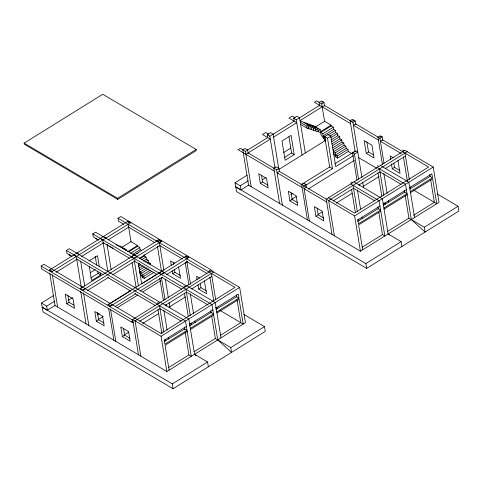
<?xml version="1.0" encoding="UTF-8"?>
<svg xmlns="http://www.w3.org/2000/svg" width="483" height="483" viewBox="0 0 483 483"><rect width="100%" height="100%" fill="white"/><g stroke="black" fill="none" stroke-linecap="round" stroke-linejoin="round"><path stroke-width="0.72" d="M24.15 143.137L102.746 94.276L196.17 149.458L196.346 150.527L117.749 199.388L24.325 144.206L24.15 143.137L117.574 198.32L117.749 199.388M117.574 198.32L196.17 149.458M133.767 322.046L132.662 322.735L41.623 268.959L41.14 266.018L43.911 264.292L160.96 333.433L235.022 287.391L117.973 218.25L120.744 216.529L211.783 270.305L212.025 271.772M98.429 239.9L93.261 236.851L92.778 233.911L95.549 232.19L186.589 285.966M66.455 250.429L69.226 248.703L160.265 302.479L157.494 304.205L66.455 250.429L66.932 253.37L72.1 256.419M70.035 254.185L68.942 254.861L71.834 256.57M128.327 221.009L49.23 270.184L51.832 271.724L130.929 222.548M247.441 150.195L267.709 137.595L267.226 134.654L270.498 132.62L273.1 134.159L278.757 168.706M272.859 134.395L294.159 121.155L293.676 118.214L296.948 116.18L299.551 117.713L305.328 152.996M319.722 106.073L319.118 102.396L321.388 100.983L323.984 102.523L324.588 106.2M128.182 222.675L129.631 221.775M321.738 102.342L323.187 101.442M274.266 171.097L238.071 149.718L240.335 148.305L245.388 151.384L247.658 149.978L248.262 153.648M267.226 134.654L269.828 136.194L273.1 134.159M293.676 118.214L296.278 119.748L299.551 117.713M319.118 102.396L321.72 103.93L323.984 102.523M299.333 117.937L319.601 105.336M56.01 272.364L77.099 259.25M81.573 256.473L103.936 242.569M108.373 239.809L128.858 227.076M245.871 154.325L270.305 139.134L262.504 134.522L265.777 132.487L268.669 134.196M273.583 137.1L296.755 122.688L288.955 118.081L292.227 116.047L295.119 117.749M300.034 120.653L324.467 105.463L350.93 121.094M89.035 260.959L97.5 255.694L99.317 266.797M308.311 125.157L301.809 121.318L300.293 122.259L306.796 126.099L308.311 125.157L308.903 128.798M310.261 125.483L311.269 124.862L317.772 128.701L318.273 131.781M308.661 127.295L310.678 126.045L311.245 129.541M119.066 246.704L120.074 246.082L126.576 249.922L125.568 250.55M312.628 126.371L313.636 125.743L320.138 129.583L320.966 134.666L325.633 141.616L324.872 136.967L323.133 135.946L333.717 129.366L335.45 130.392L335.8 132.529L337.532 133.556L337.883 135.693L339.621 136.713L339.972 138.856L341.704 139.877L342.055 142.014L343.787 143.04L344.137 145.178L345.87 146.204L346.22 148.341L347.953 149.368L348.303 151.505L337.726 158.08L335.993 157.06L333.089 152.731M311.028 128.182L313.038 126.926L313.588 130.289M121.668 247.447L131.002 241.639L137.51 245.485L137.637 246.282L139.804 247.562L140.155 249.705L141.887 250.725M315.23 127.107L324.564 121.305L331.066 125.145L331.199 125.948L333.367 127.228L333.717 129.366M313.389 129.07L315.405 127.814L315.93 131.032M315.755 129.951L317.772 128.701M318.122 130.839L320.138 129.583M211.276 270.619L239.671 287.391L245.449 322.668L166.858 371.536L55.008 305.467L47.34 310.231L42.136 307.158L41.466 303.064L53.637 295.499M90.146 272.804L95.266 269.617M332.02 234.424L326.242 199.141L404.839 150.279L433.233 167.052L439.011 202.335L360.415 251.196L248.57 185.128L240.902 189.897L235.698 186.824L235.028 182.731L247.199 175.166M283.702 152.465L290.748 148.088M127.548 251.673L137.51 245.485M320.489 131.726L331.066 125.145M128.925 251.703L137.637 246.282M300.643 124.397L307.146 128.237L320.615 132.523L331.199 125.948M42.136 307.158L172.304 383.913L173.089 388.724L265.288 331.404L264.503 326.593L243.794 314.367M235.698 186.824L365.866 263.579L366.651 268.391L458.85 211.071L458.065 206.259L437.356 194.027M90.798 277.912L98.049 273.402L100.651 274.942L91.583 280.581L89.283 266.513M284.354 157.579L291.611 153.069L294.213 154.602L285.145 160.241L281.994 141L291.062 135.361L294.213 154.602M130.47 253.37L139.804 247.562M320.615 132.523L322.783 133.803L333.367 127.228M41.466 303.064L46.67 306.137L54.742 301.12M235.028 182.731L240.232 185.804L248.304 180.787M132.686 254.348L140.155 249.705M82.496 287.083L80.226 288.496L83.046 290.156L85.31 288.749M156.552 241.041L158.822 239.634L161.642 241.295L159.372 242.708L163.876 270.196M305.612 185.363L332.479 168.658L329.66 166.991L324.673 136.52L327.945 134.485L330.764 136.152L335.751 166.623L353.49 155.592M355.168 151.577L350.115 120.702L352.385 119.295L355.198 120.961L355.802 124.632M80.335 288.556L158.931 239.695M136.912 253.823L138.156 253.05M327.981 135.035L335.45 130.392M157.965 241.874L160.229 240.462M351.521 121.535L353.791 120.128M330.197 136.013L335.8 132.529M82.937 290.096L161.533 241.234M133.93 258.526L137.202 256.485L134.389 254.825L131.11 256.859L133.93 258.526L138.434 286.021M248.141 152.918L276.602 169.823L278.872 168.41L279.355 171.35L354.637 215.919L360.415 251.196M324.673 136.52L327.492 138.186L330.764 136.152M350.115 120.702L352.934 122.368L355.198 120.961M68.109 300.474L72.541 297.715M262.305 179.742L266.103 177.382M278.878 169.436L325.596 140.396M330.686 137.812L337.532 133.556M87.254 290.651L108.337 277.544M112.811 274.761L135.174 260.856M139.647 258.079L160.096 245.364M279.355 171.35L277.085 172.763L302.123 187.549M66.775 303.729L74.581 308.335L73.005 298.711L65.199 294.105L66.775 303.729L69.045 302.316L73.845 305.153M260.337 183.389L268.137 188.002L266.562 178.378L258.761 173.765L260.337 183.389L262.601 181.982L268.005 185.17M139.967 258.737L144.326 256.026L146.059 257.053L146.409 259.19L148.142 260.216L148.492 262.354L150.225 263.38L150.461 264.805M331.036 139.949L337.883 135.693M141.7 259.763L146.059 257.053M331.525 141.748L339.621 136.713M138.319 264.219L139.563 263.446M143.3 261.128L146.409 259.19M331.875 143.886L339.972 138.856M138.186 266.405L140.674 264.859M145.033 262.148L148.142 260.216M332.364 145.685L341.704 139.877M139.158 268.156L142.89 265.837M147.249 263.126L148.492 262.354M332.715 147.822L342.055 142.014M144.628 266.858L139.647 269.955L140.36 274.308L142.431 277.393L144.163 278.419L154.125 272.225M148.981 264.153L150.225 263.38M343.787 143.04L333.21 149.615L333.922 153.968M146.844 267.836L139.998 272.092L141.73 273.118L142.431 277.393M344.137 145.178L333.56 151.759L335.293 152.779L335.993 157.06M141.73 273.118L148.577 268.862M335.293 152.779L345.87 146.204M150.171 270.226L142.08 275.256L143.813 276.282L144.163 278.419M346.22 148.341L335.643 154.916L337.375 155.943L337.726 158.08M143.813 276.282L151.904 271.253M337.375 155.943L347.953 149.368M109.876 303.632L130.344 290.911M141.911 283.72L156.48 274.664M300.873 184.886L329.66 166.991M334.834 163.773L355.102 151.173M108.083 304.948L110.347 303.535M184.409 257.493L186.673 256.087M352.524 152.978L355.802 150.938L357.752 152.091L354.474 154.125L352.524 152.978L356.979 180.171M382.421 164.353L377.966 137.16L380.236 135.747L382.186 136.9L382.79 140.577M186.299 257.505L187.652 256.66M379.855 137.166L381.214 136.327M110.033 306.101L112.297 304.688M186.36 258.647L188.63 257.24M326.725 202.081L304.073 188.702L306.343 187.295L305.86 184.355L303.59 185.762L309.368 221.045M377.966 137.16L379.922 138.307L382.186 136.9M97.337 314.844L99.257 313.654M290.899 194.51L292.819 193.315M115.31 306.451L135.759 293.736M140.233 290.959L162.596 277.055M166.43 274.67L187.519 261.563M98.127 319.655L103.241 316.474M117.315 307.725L137.788 294.998M142.98 291.768L160.718 280.744M291.684 199.316L296.164 196.533M308.317 188.98L354.274 160.404M96.352 321.195L104.153 325.808L102.577 316.184L94.777 311.571L96.352 321.195L98.617 319.788L104.02 322.976M172.214 270.891L172.679 273.74L174.949 272.334L180.346 275.521M289.909 200.862L297.715 205.468L296.139 195.844L288.333 191.238L289.909 200.862L292.179 199.449L297.582 202.643M366.241 153.407L374.041 158.013L371.94 145.184L364.14 140.577L366.241 153.407L368.505 151.994L373.305 154.832M41.14 266.018L132.179 319.794L211.783 270.305M213.661 272.026L135.065 320.887L140.843 356.17M407.223 151.686L328.627 200.554L334.405 235.831M139.714 321.237L159.982 308.637L181.059 321.086M165.138 305.431L186.432 292.191L208.143 305.014M191.606 288.973L211.874 276.373M333.276 200.904L353.544 188.298L374.615 200.747M358.7 185.098L379.994 171.857L401.065 184.301M385.168 168.639L405.436 156.039M124.137 335.021L128.617 332.238M142.69 323.489L158.684 313.545M168.996 307.134L185.46 296.894M318.339 214.283L322.173 211.898M336.246 203.15L352.24 193.206M363.186 186.402L379.022 176.561M122.362 336.56L130.162 341.167L128.587 331.549L120.786 326.937L122.362 336.56L124.626 335.148L130.03 338.341M197.988 284.831L198.688 289.106L200.958 287.699L206.362 290.887M315.924 216.221L323.725 220.834L322.149 211.21L314.348 206.603L315.924 216.221L318.188 214.814L323.592 218.002M391.435 163.779L392.25 168.772L394.514 167.359L399.918 170.553M138.458 354.764L132.68 319.48L161.081 336.253L239.671 287.391M354.637 215.919L433.233 167.052M186.39 326.405L164.22 340.189L164.878 344.198L187.048 330.414L184.663 329.008L164.184 341.662M189.662 324.371L212.84 309.965M216.112 307.925L238.282 294.147L238.94 298.156L216.77 311.933M379.946 206.072L357.782 219.85L358.434 223.858L380.604 210.081L378.219 208.668L357.74 221.323M383.224 204.037L406.396 189.626M409.675 187.591L431.844 173.808L432.496 177.816L410.333 191.6M189.716 325.784L211.427 312.29M215.895 309.506L236.555 296.743L238.94 298.156M383.279 205.444L404.983 191.95M409.844 189.01L430.111 176.41L432.496 177.816M190.32 328.38L213.498 313.974L211.113 312.561M383.882 208.046L407.054 193.635L404.669 192.228M187.223 331.483L165.053 345.267L169.122 370.123M190.495 329.448L213.673 315.043M216.945 313.002L239.115 299.225L243.184 324.081L219.729 310.225M380.779 211.149L358.609 224.933L362.685 249.789M384.057 209.115L407.229 194.703M410.508 192.669L432.671 178.885L436.741 203.741L413.925 190.266M168.639 367.533L188.907 354.933L191.292 356.339L185.514 321.062L157.12 304.29M194.057 351.727L215.358 338.492L230.747 347.579L231.532 352.391L217.742 339.899L211.965 304.616L183.57 287.844M220.532 335.274L240.8 322.674L237.087 300.009M362.196 247.199L382.464 234.599L384.848 236.006L379.07 200.723L350.676 183.951M387.62 231.393L408.914 218.153L424.309 227.245L425.094 232.057L411.299 219.56L405.521 184.283L377.126 167.51M413.46 215.327L434.362 202.335L430.649 179.67M172.304 383.913L207.569 361.99L208.36 366.802M230.747 347.579L264.503 326.593M365.866 263.579L401.132 241.651L401.916 246.463M424.309 227.245L458.065 206.259M402.544 149.996L403.957 150.829M319.668 102.625L316.667 100.85L314.397 102.263L350.598 123.642M378.147 137.172L355.681 123.902L353.411 125.308L378.449 140.1M403.377 152.073L382.669 139.841L380.399 141.247L401.113 153.485M402.568 151.692L428.584 167.052L354.522 213.1L328.512 197.734M393.15 157.712L390.149 155.943L390.735 159.505M392.25 168.772L400.051 173.379L397.95 160.549M380.405 165.47L408.799 182.242L414.577 217.525M308.903 123.974L315.405 127.814M306.536 123.087L313.038 126.926M304.169 122.205L310.678 126.045M377.356 165.657L378.763 166.49M348.146 151.408L352.022 153.697M358.712 157.651L376.686 168.265M409.542 187.676L410.731 188.376L410.49 186.909M353.954 181.916L382.349 198.688L388.127 233.971L389.232 234.967M351.026 182.176L352.312 182.936M383.502 203.138L385.289 204.194L385.048 202.727M247.658 149.978L245.056 148.438L242.792 149.851L248.57 185.128M278.872 168.41L276.053 166.75L273.789 168.156L279.566 203.44M305.86 184.355L303.91 183.202L301.64 184.609L307.417 219.892M388.127 233.971L401.132 241.651M357.649 219.934L358.839 220.64L358.597 219.173M366.651 268.391L236.598 191.564L235.807 186.752M127.826 221.323L130.428 222.856M208.988 270.335L210.395 271.162M123.726 224.305L118.456 221.19L117.973 218.25M128.14 226.913L155.097 242.84M159.776 245.599L182.375 258.948M186.843 261.587L206.911 273.438M174.78 263.392L170.577 260.911L171.278 265.191M199.588 278.051L196.587 276.276L197.173 279.838M172.679 273.74L180.479 278.353L178.613 266.948M198.688 289.106L206.495 293.718L204.394 280.889M103.392 236.513L105.994 238.053M186.843 285.809L215.237 302.581L221.015 337.865M117.707 245.195L124.209 249.035M115.932 244.658L117.707 245.708M183.8 285.996L185.206 286.824M92.778 233.911L183.818 287.687M100.114 238.548L102.716 240.087L107.89 271.694M215.382 307.659L217.175 308.715L216.933 307.248M107.087 244.73L108.27 245.43M109.448 246.131L112.998 248.226M102.945 242.575L129.42 258.212M134.588 261.261L157.186 274.61M161.702 277.278L181.717 289.1M95.392 238.415L98.284 240.123M76.942 252.959L79.544 254.493M160.392 302.255L188.787 319.028L194.564 354.305L196.219 355.808M157.47 302.509L158.756 303.27M189.94 323.477L191.733 324.534L191.491 323.061M73.664 254.994L76.266 256.527L81.198 286.667M76.622 259.087L103.09 274.724M107.612 277.393L130.857 291.128M134.727 293.416L155.393 305.618M194.564 354.305L207.569 361.99M49.737 269.87L52.333 271.41M164.087 340.274L165.283 340.98L165.041 339.507M131.225 321.273L133.163 322.421M173.089 388.724L43.035 311.903L42.25 307.091M429.785 174.405L430.111 176.41M404.953 153.099L409.288 179.561M403.414 156.836L407.386 181.089M404.343 190.224L404.706 192.427M405.183 195.367L408.914 218.153M393.814 163.085L394.514 167.359M379.922 138.307L384.009 163.302M383.87 173.494L387.118 193.339M388.326 200.693L388.567 202.16M379.511 168.917L383.846 195.374M377.972 172.654L381.824 196.17M377.893 206.664L378.255 208.873M378.853 212.544L382.464 234.599M366.869 142.02L368.505 151.994M352.934 122.368L361.966 177.816M362.685 182.23L363.53 187.374M354.474 154.125L358.567 179.121M359.412 184.264L359.654 185.732M357.42 189.94L360.547 209.048M361.876 217.133L362.117 218.606M353.061 185.357L357.396 211.82M351.521 189.094L355.373 212.617M327.492 138.186L332.479 168.658M321.72 103.93L324.606 121.571M322.783 133.803L323.556 138.524M306.796 126.099L307.146 128.237M317.096 208.155L318.188 214.814M296.278 119.748L302.056 155.031M288.943 136.786L291.611 153.069M291.086 192.789L292.179 199.449M276.602 169.823L282.38 205.106M269.828 136.194L275.002 167.8M261.514 175.317L262.601 181.982M245.388 151.384L251.166 186.667M240.232 185.804L240.902 189.897M236.223 294.739L236.555 296.743M211.397 273.432L215.726 299.895M209.851 277.17L213.703 300.692M210.781 310.557L211.143 312.767M211.747 316.437L215.358 338.492M200.258 283.418L200.958 287.699M186.722 260.85L190.574 284.372M185.249 262.637L188.859 284.692M190.308 293.833L193.562 313.678M194.764 321.026L195.005 322.499M185.955 289.251L190.284 315.713M184.409 292.988L188.261 316.51M184.331 327.003L184.814 329.943M185.176 332.147L188.907 354.933M173.312 262.354L173.663 264.491M174.478 269.484L174.949 272.334M165.277 279.041L168.283 297.419M169.128 302.563L169.968 307.707M157.404 246.215L161.545 271.512M161.4 277.405L165.011 299.454M165.85 304.598L166.092 306.071M159.807 278.456L163.417 300.504M163.858 310.273L167.112 330.124M168.313 337.472L168.555 338.939M159.505 305.697L163.834 332.159M157.959 309.434L161.932 333.687M161.081 336.253L166.858 371.536M144.091 254.601L144.326 256.026M138.301 263.175L141.706 283.986M128.158 224.269L131.05 241.911M132.088 262.806L136.103 287.331M132.179 319.794L132.662 322.735M123.539 328.488L124.626 335.148M107.075 244.664L111.168 269.653M110.51 309.042L115.811 341.378M108.681 308.625L113.855 340.225M100.289 272.72L100.651 274.942M95.266 256.382L96.721 265.264M97.687 271.186L98.049 273.402M97.403 312.386L98.617 319.788M80.625 261.11L84.718 286.099M83.529 293.096L88.824 325.439M80.709 291.436L86.004 323.773M67.952 295.656L69.045 302.316M52.315 274.664L57.61 307.001M49.713 273.124L55.008 305.467M46.67 306.137L47.34 310.231M186.353 255.893L107.757 304.755L110.359 306.294L188.95 257.427L186.353 255.893M162.24 271.277L158.967 273.312L160.917 274.465L164.19 272.43L162.24 271.277"/></g></svg>
